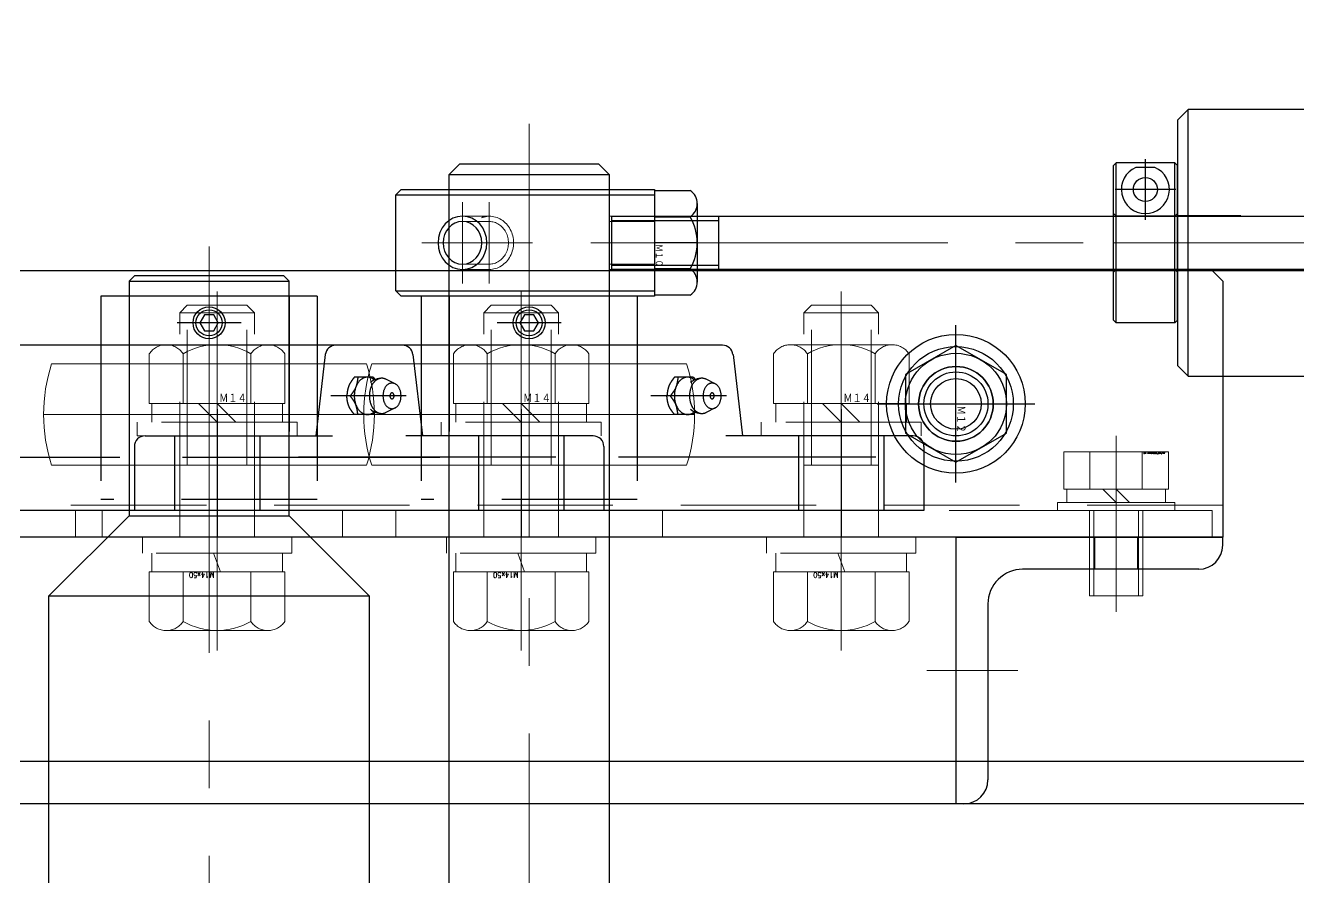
# Model space of a CAD drawing. Header units: millimetres. Extents: x -8731 to 85711, y -14522 to 31379.
# Drawn here: x 71419.5 to 71658.1, y 5874.1 to 6033.9 of the extents above; entities that cross this region are included whole.
import ezdxf
from ezdxf import colors
from ezdxf.entities.mleader import LeaderData, LeaderLine
from ezdxf.enums import TextEntityAlignment as Align
from ezdxf.math import Vec2, Vec3

# ---------------------------------------------------------------- set-up
doc = ezdxf.new("R2010")
doc.units = ezdxf.units.MM
doc.header["$LTSCALE"] = 4
doc.header["$PDMODE"] = 99
doc.header["$PDSIZE"] = 1
doc.linetypes.add('CENTER2', pattern=[28.575, 19.05, -3.175, 3.175, -3.175])
doc.linetypes.add('HIDDEN', pattern=[9.525, 6.35, -3.175])
for name, color, linetype, lineweight in [('04_HIDDEN', 2, 'HIDDEN', 13), ('05_CENTER', 4, 'CENTER2', 13), ('08_DIM', 3, 'Continuous', 13)]:
    doc.layers.add(name, color=color, linetype=linetype, lineweight=lineweight)
doc.layers.add('10_DRAFT', color=8, linetype='Continuous', lineweight=0, plot=False)
doc.styles.add('KANJI0', font='txt.shx', dxfattribs={"width": 0.9, "height": 30, "bigfont": 'bigfont'})
doc.styles.add('KSS_TXT', font='txt.shx', dxfattribs={"bigfont": 'extfont2.shx'})
doc.styles.add('KSS_TXT_L', font='txt.shx', dxfattribs={"height": 9, "bigfont": 'extfont2.shx'})
doc.styles.get("Standard").update_dxf_attribs({"font": 'txt.shx', "bigfont": 'extfont2.shx'})
doc.dimstyles.new('KSS_DIM', dxfattribs={"dimscale": 3, "dimtxt": 3, "dimasz": 2.5, "dimexe": 1.25, "dimexo": 0.625, "dimtad": 1, "dimdsep": 46, "dimtxsty": 'KSS_TXT', "dimblk": 'OPEN30', "dimcen": 0, "dimazin": 2, "dimtfac": 0.75, "dimtmove": 0, "dimatfit": 3, "dimldrblk": 'OPEN30', "dimfxl": 1, "dimtolj": 1, "dimarcsym": 0})

# ---------------------------------------------------------------- blocks, each defined once
blk = doc.blocks.new('AM_BALLOON1')
at = {"transparency": 16777216}
blk.add_circle((0, 0), 5, dxfattribs=at)
blk.add_attdef('B_NUMBER', text='', height=3, dxfattribs=at).set_placement((0, 0), align=Align.MIDDLE_CENTER)
blk = doc.blocks.new('_OPEN')
at = {"color": 0, "linetype": 'ByBlock'}
for p, q in [((-1, 0.1667), (0, 0)), ((0, 0), (-1, -0.1667)), ((0, 0), (-1, 0))]:
    blk.add_line(p, q, dxfattribs=at)
blk = doc.blocks.new('A$C092B7092_1_1_1')
at = {"color": 0}
blk.add_line((90, 1008), (2590, 1008), dxfattribs=at)
blk.add_lwpolyline([(90, 1100), (2590, 1100), (2590, 1000), (90, 1000)], close=True, dxfattribs=at)
blk.add_circle((910, 1075), 7, dxfattribs=at)
at = {"layer": '05_CENTER'}
for p, q in [((910, 1086.19), (910, 1063.81)), ((921.19, 1075), (898.81, 1075))]:
    blk.add_line(p, q, dxfattribs=at)
blk = doc.blocks.new('MUCAFL206b_1_1')
at = {"color": 0, "linetype": 'CENTER2'}
for p, q in [((-58.5, -19), (-58.5, 5)), ((58.5, -19), (58.5, 5)), ((-36.97, -21.5), (-22.83, -21.5)), ((-6, -35.2), (6, -35.2))]:
    blk.add_line(p, q, dxfattribs=at)
at = {"color": 0}
for p, q in [((-74, 0), (74, 0)), ((-74, -12), (-74, 0)), ((74, -12), (74, 0)), ((-64.99, -10), (-16.75, -10)), ((64.99, -10), (16.75, -10)), ((-72, -14), (-36.87, -14)), ((-38.21, -29.23), (-40, -14)), ((72, -14), (36.87, -14)), ((38.21, -29.23), (40, -14)), ((-34.86, -19.24), (-33.16, -18.39)), ((-30.74, -18), (-31.1, -18.46)), ((-30.74, -18), (-27.24, -18)), ((-34.86, -23.76), (-33.16, -24.61)), ((-26.46, -21.5), (-25.81, -21.5)), ((-30.74, -25), (-31.1, -24.54)), ((-30.74, -25), (-27.24, -25)), ((-36.22, -31), (36.22, -31)), ((-20.25, -40.2), (-20.25, -31)), ((20.25, -40.2), (20.25, -31)), ((-20.25, -40.2), (20.25, -40.2))]:
    blk.add_line(p, q, dxfattribs=at)
at = {"color": 0, "linetype": 'HIDDEN'}
for p, q in [((-66.5, -14), (-66.5, 0)), ((-50.5, -14), (-50.5, 0)), ((50.5, -14), (50.5, 0)), ((66.5, -14), (66.5, 0)), ((-20.25, -2.1), (20.25, -2.1)), ((-20.25, -31), (-20.25, -2.1)), ((-15, -40.2), (-15, -2.1)), ((15, -40.2), (15, -2.1)), ((20.25, -31), (20.25, -2.1))]:
    blk.add_line(p, q, dxfattribs=at)
at = {"color": 0}
blk.add_lwpolyline([(-0.87, -33.7), (-1.73, -35.2), (-0.87, -36.7), (0.87, -36.7), (1.73, -35.2), (0.87, -33.7)], close=True, dxfattribs=at)
for points in [[(-33.16, -24.61, 0), (-33.1, -24.64, 0), (-33.03, -24.67, 0), (-32.96, -24.7, 0), (-32.9, -24.72, 0), (-32.83, -24.74, 0), (-32.76, -24.76, 0), (-32.69, -24.77, 0), (-32.62, -24.78, 0), (-32.55, -24.79, 0), (-32.48, -24.8, 0), (-32.41, -24.8, 0), (-32.34, -24.8, 0), (-32.27, -24.8, 0), (-32.2, -24.79, 0), (-32.13, -24.78, 0), (-32.06, -24.77, 0), (-32, -24.75, 0), (-31.93, -24.74, 0), (-31.86, -24.72, 0), (-31.79, -24.69, 0), (-31.72, -24.66, 0), (-31.66, -24.64, 0), (-31.59, -24.6, 0), (-31.53, -24.57, 0), (-31.46, -24.53, 0), (-31.4, -24.49, 0), (-31.34, -24.45, 0), (-31.27, -24.4, 0), (-31.21, -24.35, 0), (-31.15, -24.3, 0), (-31.1, -24.25, 0), (-31.04, -24.19, 0), (-30.98, -24.14, 0), (-30.93, -24.08, 0), (-30.87, -24.01, 0), (-30.82, -23.95, 0), (-30.77, -23.88, 0), (-30.72, -23.81, 0), (-30.67, -23.74, 0), (-30.63, -23.67, 0), (-30.58, -23.59, 0), (-30.54, -23.51, 0), (-30.5, -23.44, 0), (-30.46, -23.36, 0), (-30.42, -23.27, 0), (-30.38, -23.19, 0), (-30.35, -23.1, 0), (-30.31, -23.02, 0), (-30.28, -22.93, 0), (-30.25, -22.84, 0), (-30.23, -22.75, 0), (-30.2, -22.66, 0), (-30.18, -22.56, 0), (-30.16, -22.47, 0), (-30.14, -22.38, 0), (-30.12, -22.28, 0), (-30.1, -22.18, 0), (-30.09, -22.09, 0), (-30.08, -21.99, 0), (-30.07, -21.89, 0), (-30.06, -21.8, 0), (-30.06, -21.7, 0), (-30.05, -21.6, 0), (-30.05, -21.5, 0), (-30.05, -21.4, 0), (-30.06, -21.3, 0), (-30.06, -21.2, 0), (-30.07, -21.11, 0), (-30.08, -21.01, 0), (-30.09, -20.91, 0), (-30.1, -20.82, 0), (-30.12, -20.72, 0), (-30.14, -20.62, 0), (-30.16, -20.53, 0), (-30.18, -20.44, 0), (-30.2, -20.34, 0), (-30.23, -20.25, 0), (-30.25, -20.16, 0), (-30.28, -20.07, 0), (-30.31, -19.98, 0), (-30.35, -19.9, 0), (-30.38, -19.81, 0), (-30.42, -19.73, 0), (-30.46, -19.64, 0), (-30.5, -19.56, 0), (-30.54, -19.49, 0), (-30.58, -19.41, 0), (-30.63, -19.33, 0), (-30.67, -19.26, 0), (-30.72, -19.19, 0), (-30.77, -19.12, 0), (-30.82, -19.05, 0), (-30.87, -18.99, 0), (-30.93, -18.92, 0), (-30.98, -18.86, 0), (-31.04, -18.81, 0), (-31.1, -18.75, 0), (-31.15, -18.7, 0), (-31.21, -18.65, 0), (-31.27, -18.6, 0), (-31.34, -18.55, 0), (-31.4, -18.51, 0), (-31.46, -18.47, 0), (-31.53, -18.43, 0), (-31.59, -18.4, 0), (-31.66, -18.36, 0), (-31.72, -18.34, 0), (-31.79, -18.31, 0), (-31.86, -18.28, 0), (-31.93, -18.26, 0), (-32, -18.25, 0), (-32.06, -18.23, 0), (-32.13, -18.22, 0), (-32.2, -18.21, 0), (-32.27, -18.2, 0), (-32.34, -18.2, 0), (-32.41, -18.2, 0), (-32.48, -18.2, 0), (-32.55, -18.21, 0), (-32.62, -18.22, 0), (-32.69, -18.23, 0), (-32.76, -18.24, 0), (-32.83, -18.26, 0), (-32.9, -18.28, 0), (-32.96, -18.3, 0), (-33.03, -18.33, 0), (-33.1, -18.36, 0), (-33.16, -18.39, 0)], [(-30.99, -24.49, 0), (-30.92, -24.55, 0), (-30.84, -24.6, 0), (-30.77, -24.65, 0), (-30.7, -24.7, 0), (-30.62, -24.75, 0), (-30.54, -24.79, 0), (-30.47, -24.83, 0), (-30.39, -24.86, 0), (-30.31, -24.89, 0), (-30.23, -24.92, 0), (-30.15, -24.94, 0), (-30.07, -24.96, 0), (-29.99, -24.98, 0), (-29.91, -24.99, 0), (-29.82, -25, 0), (-29.74, -25, 0), (-29.66, -25, 0), (-29.58, -25, 0), (-29.5, -24.99, 0), (-29.42, -24.98, 0), (-29.33, -24.96, 0), (-29.25, -24.94, 0), (-29.17, -24.92, 0), (-29.09, -24.89, 0), (-29.01, -24.86, 0), (-28.94, -24.83, 0), (-28.86, -24.79, 0), (-28.78, -24.75, 0), (-28.71, -24.71, 0), (-28.63, -24.66, 0), (-28.56, -24.61, 0), (-28.49, -24.55, 0), (-28.42, -24.49, 0), (-28.35, -24.43, 0), (-28.28, -24.37, 0), (-28.21, -24.3, 0), (-28.15, -24.23, 0), (-28.08, -24.15, 0), (-28.02, -24.08, 0), (-27.96, -24, 0), (-27.91, -23.91, 0), (-27.85, -23.83, 0), (-27.8, -23.74, 0), (-27.75, -23.65, 0), (-27.7, -23.56, 0), (-27.65, -23.46, 0), (-27.61, -23.37, 0), (-27.56, -23.27, 0), (-27.52, -23.17, 0), (-27.48, -23.06, 0), (-27.45, -22.96, 0), (-27.42, -22.85, 0), (-27.39, -22.75, 0), (-27.36, -22.64, 0), (-27.33, -22.53, 0), (-27.31, -22.42, 0), (-27.29, -22.3, 0), (-27.27, -22.19, 0), (-27.26, -22.08, 0), (-27.25, -21.96, 0), (-27.24, -21.85, 0), (-27.23, -21.73, 0), (-27.23, -21.62, 0), (-27.22, -21.5, 0), (-27.23, -21.38, 0), (-27.23, -21.27, 0), (-27.24, -21.15, 0), (-27.25, -21.04, 0), (-27.26, -20.92, 0), (-27.27, -20.81, 0), (-27.29, -20.7, 0), (-27.31, -20.58, 0), (-27.33, -20.47, 0), (-27.36, -20.36, 0), (-27.39, -20.25, 0), (-27.42, -20.15, 0), (-27.45, -20.04, 0), (-27.48, -19.94, 0), (-27.52, -19.83, 0), (-27.56, -19.73, 0), (-27.61, -19.63, 0), (-27.65, -19.54, 0), (-27.7, -19.44, 0), (-27.75, -19.35, 0), (-27.8, -19.26, 0), (-27.85, -19.17, 0), (-27.91, -19.09, 0), (-27.96, -19, 0), (-28.02, -18.92, 0), (-28.08, -18.85, 0), (-28.15, -18.77, 0), (-28.21, -18.7, 0), (-28.28, -18.63, 0), (-28.35, -18.57, 0), (-28.42, -18.51, 0), (-28.49, -18.45, 0), (-28.56, -18.39, 0), (-28.63, -18.34, 0), (-28.71, -18.29, 0), (-28.78, -18.25, 0), (-28.86, -18.21, 0), (-28.94, -18.17, 0), (-29.01, -18.14, 0), (-29.09, -18.11, 0), (-29.17, -18.08, 0), (-29.25, -18.06, 0), (-29.33, -18.04, 0), (-29.42, -18.02, 0), (-29.5, -18.01, 0), (-29.58, -18, 0), (-29.66, -18, 0), (-29.74, -18, 0), (-29.82, -18, 0), (-29.91, -18.01, 0), (-29.99, -18.02, 0), (-30.07, -18.04, 0), (-30.15, -18.06, 0), (-30.23, -18.08, 0), (-30.31, -18.11, 0), (-30.39, -18.14, 0), (-30.47, -18.17, 0), (-30.54, -18.21, 0), (-30.62, -18.25, 0), (-30.7, -18.3, 0), (-30.77, -18.35, 0), (-30.84, -18.4, 0), (-30.92, -18.45, 0), (-30.99, -18.51, 0)], [(-27.89, -18, 0), (-27.88, -18.02, 0), (-27.88, -18.05, 0), (-27.88, -18.07, 0), (-27.88, -18.1, 0), (-27.87, -18.12, 0), (-27.87, -18.15, 0), (-27.87, -18.17, 0), (-27.86, -18.2, 0), (-27.86, -18.22, 0), (-27.86, -18.25, 0), (-27.86, -18.27, 0), (-27.85, -18.29, 0), (-27.85, -18.32, 0), (-27.85, -18.34, 0), (-27.84, -18.37, 0), (-27.84, -18.39, 0), (-27.84, -18.42, 0), (-27.83, -18.44, 0), (-27.83, -18.47, 0), (-27.83, -18.49, 0), (-27.82, -18.51, 0), (-27.82, -18.54, 0), (-27.82, -18.56, 0), (-27.81, -18.59, 0), (-27.81, -18.61, 0), (-27.81, -18.64, 0), (-27.8, -18.66, 0), (-27.8, -18.68, 0), (-27.8, -18.71, 0), (-27.79, -18.73, 0), (-27.79, -18.76, 0), (-27.79, -18.78, 0), (-27.78, -18.8, 0), (-27.78, -18.83, 0), (-27.77, -18.85, 0), (-27.77, -18.88, 0), (-27.77, -18.9, 0), (-27.76, -18.92, 0), (-27.76, -18.95, 0), (-27.75, -18.97, 0), (-27.75, -19, 0), (-27.74, -19.02, 0), (-27.74, -19.04, 0), (-27.73, -19.07, 0), (-27.73, -19.09, 0), (-27.72, -19.12, 0), (-27.72, -19.14, 0), (-27.71, -19.16, 0), (-27.71, -19.19, 0), (-27.7, -19.21, 0), (-27.7, -19.23, 0), (-27.69, -19.26, 0), (-27.69, -19.28, 0), (-27.68, -19.3, 0), (-27.68, -19.33, 0), (-27.67, -19.35, 0), (-27.67, -19.37, 0), (-27.66, -19.4, 0), (-27.65, -19.42, 0), (-27.65, -19.44, 0), (-27.64, -19.47, 0), (-27.63, -19.49, 0), (-27.63, -19.51, 0), (-27.62, -19.53, 0), (-27.61, -19.56, 0), (-27.61, -19.58, 0), (-27.6, -19.6, 0), (-27.59, -19.63, 0), (-27.58, -19.65, 0), (-27.58, -19.67, 0), (-27.57, -19.69, 0), (-27.56, -19.72, 0), (-27.55, -19.74, 0), (-27.55, -19.76, 0), (-27.54, -19.78, 0), (-27.53, -19.81, 0), (-27.52, -19.83, 0), (-27.51, -19.85, 0), (-27.5, -19.87, 0), (-27.49, -19.89, 0), (-27.48, -19.92, 0), (-27.48, -19.94, 0), (-27.47, -19.96, 0), (-27.46, -19.98, 0), (-27.45, -20, 0), (-27.44, -20.02, 0), (-27.43, -20.05, 0), (-27.42, -20.07, 0), (-27.41, -20.09, 0), (-27.4, -20.11, 0), (-27.39, -20.13, 0), (-27.37, -20.15, 0), (-27.36, -20.17, 0), (-27.35, -20.2, 0), (-27.34, -20.22, 0), (-27.33, -20.24, 0), (-27.32, -20.26, 0), (-27.31, -20.28, 0), (-27.3, -20.3, 0), (-27.28, -20.32, 0), (-27.27, -20.34, 0), (-27.26, -20.36, 0), (-27.25, -20.38, 0), (-27.24, -20.41, 0), (-27.22, -20.43, 0), (-27.21, -20.45, 0), (-27.2, -20.47, 0), (-27.19, -20.49, 0), (-27.17, -20.51, 0), (-27.16, -20.53, 0), (-27.15, -20.55, 0), (-27.14, -20.57, 0), (-27.12, -20.59, 0), (-27.11, -20.61, 0), (-27.1, -20.63, 0), (-27.08, -20.65, 0), (-27.07, -20.67, 0), (-27.06, -20.69, 0), (-27.04, -20.71, 0), (-27.03, -20.73, 0), (-27.02, -20.75, 0), (-27, -20.77, 0), (-26.99, -20.79, 0), (-26.97, -20.81, 0), (-26.96, -20.83, 0), (-26.95, -20.85, 0), (-26.93, -20.87, 0), (-26.92, -20.89, 0), (-26.9, -20.91, 0), (-26.89, -20.93, 0), (-26.87, -20.95, 0), (-26.86, -20.97, 0), (-26.85, -20.99, 0), (-26.83, -21.01, 0), (-26.82, -21.03, 0), (-26.8, -21.05, 0), (-26.79, -21.07, 0), (-26.77, -21.09, 0), (-26.76, -21.11, 0), (-26.74, -21.13, 0), (-26.73, -21.15, 0), (-26.71, -21.17, 0), (-26.7, -21.19, 0), (-26.68, -21.21, 0), (-26.67, -21.23, 0), (-26.65, -21.25, 0), (-26.64, -21.27, 0), (-26.62, -21.29, 0), (-26.61, -21.3, 0), (-26.59, -21.32, 0), (-26.58, -21.34, 0), (-26.56, -21.36, 0), (-26.55, -21.38, 0), (-26.53, -21.4, 0), (-26.52, -21.42, 0), (-26.5, -21.44, 0), (-26.49, -21.46, 0), (-26.47, -21.48, 0), (-26.46, -21.5, 0)], [(-27.24, -18, 0), (-27.22, -18.02, 0), (-27.21, -18.04, 0), (-27.19, -18.06, 0), (-27.18, -18.08, 0), (-27.16, -18.1, 0), (-27.15, -18.12, 0), (-27.13, -18.14, 0), (-27.12, -18.16, 0), (-27.1, -18.18, 0), (-27.09, -18.2, 0), (-27.07, -18.21, 0), (-27.06, -18.23, 0), (-27.04, -18.25, 0), (-27.03, -18.27, 0), (-27.01, -18.29, 0), (-27, -18.31, 0), (-26.98, -18.33, 0), (-26.97, -18.35, 0), (-26.95, -18.37, 0), (-26.94, -18.39, 0), (-26.92, -18.41, 0), (-26.91, -18.43, 0), (-26.89, -18.45, 0), (-26.88, -18.47, 0), (-26.86, -18.49, 0), (-26.85, -18.51, 0), (-26.84, -18.53, 0), (-26.82, -18.55, 0), (-26.81, -18.57, 0), (-26.79, -18.59, 0), (-26.78, -18.61, 0), (-26.76, -18.63, 0), (-26.75, -18.65, 0), (-26.74, -18.67, 0), (-26.72, -18.69, 0), (-26.71, -18.71, 0), (-26.69, -18.73, 0), (-26.68, -18.75, 0), (-26.67, -18.77, 0), (-26.65, -18.79, 0), (-26.64, -18.81, 0), (-26.63, -18.83, 0), (-26.61, -18.85, 0), (-26.6, -18.87, 0), (-26.59, -18.89, 0), (-26.57, -18.91, 0), (-26.56, -18.93, 0), (-26.55, -18.95, 0), (-26.53, -18.97, 0), (-26.52, -18.99, 0), (-26.51, -19.01, 0), (-26.5, -19.03, 0), (-26.48, -19.05, 0), (-26.47, -19.07, 0), (-26.46, -19.09, 0), (-26.45, -19.12, 0), (-26.44, -19.14, 0), (-26.42, -19.16, 0), (-26.41, -19.18, 0), (-26.4, -19.2, 0), (-26.39, -19.22, 0), (-26.38, -19.24, 0), (-26.37, -19.26, 0), (-26.35, -19.28, 0), (-26.34, -19.3, 0), (-26.33, -19.33, 0), (-26.32, -19.35, 0), (-26.31, -19.37, 0), (-26.3, -19.39, 0), (-26.29, -19.41, 0), (-26.28, -19.43, 0), (-26.27, -19.45, 0), (-26.26, -19.48, 0), (-26.25, -19.5, 0), (-26.24, -19.52, 0), (-26.23, -19.54, 0), (-26.22, -19.56, 0), (-26.21, -19.58, 0), (-26.2, -19.61, 0), (-26.19, -19.63, 0), (-26.18, -19.65, 0), (-26.18, -19.67, 0), (-26.17, -19.69, 0), (-26.16, -19.72, 0), (-26.15, -19.74, 0), (-26.14, -19.76, 0), (-26.13, -19.78, 0), (-26.13, -19.81, 0), (-26.12, -19.83, 0), (-26.11, -19.85, 0), (-26.1, -19.87, 0), (-26.1, -19.9, 0), (-26.09, -19.92, 0), (-26.08, -19.94, 0), (-26.08, -19.97, 0), (-26.07, -19.99, 0), (-26.06, -20.01, 0), (-26.06, -20.03, 0), (-26.05, -20.06, 0), (-26.04, -20.08, 0), (-26.04, -20.1, 0), (-26.03, -20.13, 0), (-26.03, -20.15, 0), (-26.02, -20.17, 0), (-26.01, -20.2, 0), (-26.01, -20.22, 0), (-26, -20.24, 0), (-26, -20.27, 0), (-25.99, -20.29, 0), (-25.99, -20.31, 0), (-25.98, -20.34, 0), (-25.98, -20.36, 0), (-25.97, -20.38, 0), (-25.97, -20.41, 0), (-25.96, -20.43, 0), (-25.96, -20.46, 0), (-25.95, -20.48, 0), (-25.95, -20.5, 0), (-25.94, -20.53, 0), (-25.94, -20.55, 0), (-25.93, -20.58, 0), (-25.93, -20.6, 0), (-25.93, -20.62, 0), (-25.92, -20.65, 0), (-25.92, -20.67, 0), (-25.91, -20.7, 0), (-25.91, -20.72, 0), (-25.91, -20.74, 0), (-25.9, -20.77, 0), (-25.9, -20.79, 0), (-25.9, -20.82, 0), (-25.89, -20.84, 0), (-25.89, -20.86, 0), (-25.89, -20.89, 0), (-25.88, -20.91, 0), (-25.88, -20.94, 0), (-25.88, -20.96, 0), (-25.87, -20.99, 0), (-25.87, -21.01, 0), (-25.87, -21.03, 0), (-25.86, -21.06, 0), (-25.86, -21.08, 0), (-25.86, -21.11, 0), (-25.85, -21.13, 0), (-25.85, -21.16, 0), (-25.85, -21.18, 0), (-25.84, -21.21, 0), (-25.84, -21.23, 0), (-25.84, -21.25, 0), (-25.84, -21.28, 0), (-25.83, -21.3, 0), (-25.83, -21.33, 0), (-25.83, -21.35, 0), (-25.82, -21.38, 0), (-25.82, -21.4, 0), (-25.82, -21.43, 0), (-25.82, -21.45, 0), (-25.81, -21.48, 0), (-25.81, -21.5, 0)], [(-34.29, -23.9, 0), (-34.21, -23.9, 0), (-34.13, -23.89, 0), (-34.05, -23.87, 0), (-33.96, -23.85, 0), (-33.88, -23.83, 0), (-33.8, -23.8, 0), (-33.72, -23.76, 0), (-33.65, -23.72, 0), (-33.57, -23.67, 0), (-33.49, -23.62, 0), (-33.42, -23.56, 0), (-33.35, -23.5, 0), (-33.28, -23.43, 0), (-33.22, -23.36, 0), (-33.16, -23.28, 0), (-33.09, -23.2, 0), (-33.04, -23.11, 0), (-32.98, -23.02, 0), (-32.93, -22.93, 0), (-32.88, -22.83, 0), (-32.84, -22.73, 0), (-32.8, -22.63, 0), (-32.76, -22.53, 0), (-32.73, -22.42, 0), (-32.7, -22.31, 0), (-32.67, -22.2, 0), (-32.65, -22.08, 0), (-32.63, -21.97, 0), (-32.62, -21.85, 0), (-32.61, -21.74, 0), (-32.6, -21.62, 0), (-32.6, -21.5, 0), (-32.6, -21.38, 0), (-32.61, -21.26, 0), (-32.62, -21.15, 0), (-32.63, -21.03, 0), (-32.65, -20.92, 0), (-32.67, -20.8, 0), (-32.7, -20.69, 0), (-32.73, -20.58, 0), (-32.76, -20.47, 0), (-32.8, -20.37, 0), (-32.84, -20.27, 0), (-32.88, -20.17, 0), (-32.93, -20.07, 0), (-32.98, -19.98, 0), (-33.04, -19.89, 0), (-33.09, -19.8, 0), (-33.16, -19.72, 0), (-33.22, -19.64, 0), (-33.28, -19.57, 0), (-33.35, -19.5, 0), (-33.42, -19.44, 0), (-33.49, -19.38, 0), (-33.57, -19.33, 0), (-33.65, -19.28, 0), (-33.72, -19.24, 0), (-33.8, -19.2, 0), (-33.88, -19.17, 0), (-33.96, -19.15, 0), (-34.05, -19.13, 0), (-34.13, -19.11, 0), (-34.21, -19.1, 0), (-34.29, -19.1, 0), (-34.38, -19.1, 0), (-34.46, -19.11, 0), (-34.54, -19.13, 0), (-34.63, -19.15, 0), (-34.71, -19.17, 0), (-34.79, -19.2, 0), (-34.87, -19.24, 0), (-34.94, -19.28, 0), (-35.02, -19.33, 0), (-35.09, -19.38, 0), (-35.17, -19.44, 0), (-35.24, -19.5, 0), (-35.31, -19.57, 0), (-35.37, -19.64, 0), (-35.43, -19.72, 0), (-35.49, -19.8, 0), (-35.55, -19.89, 0), (-35.61, -19.98, 0), (-35.66, -20.07, 0), (-35.71, -20.17, 0), (-35.75, -20.27, 0), (-35.79, -20.37, 0), (-35.83, -20.47, 0), (-35.86, -20.58, 0), (-35.89, -20.69, 0), (-35.92, -20.8, 0), (-35.94, -20.92, 0), (-35.96, -21.03, 0), (-35.97, -21.15, 0), (-35.98, -21.26, 0), (-35.99, -21.38, 0), (-35.99, -21.5, 0), (-35.99, -21.62, 0), (-35.98, -21.74, 0), (-35.97, -21.85, 0), (-35.96, -21.97, 0), (-35.94, -22.08, 0), (-35.92, -22.2, 0), (-35.89, -22.31, 0), (-35.86, -22.42, 0), (-35.83, -22.53, 0), (-35.79, -22.63, 0), (-35.75, -22.73, 0), (-35.71, -22.83, 0), (-35.66, -22.93, 0), (-35.61, -23.02, 0), (-35.55, -23.11, 0), (-35.49, -23.2, 0), (-35.43, -23.28, 0), (-35.37, -23.36, 0), (-35.31, -23.43, 0), (-35.24, -23.5, 0), (-35.17, -23.56, 0), (-35.09, -23.62, 0), (-35.02, -23.67, 0), (-34.94, -23.72, 0), (-34.87, -23.76, 0), (-34.79, -23.8, 0), (-34.71, -23.83, 0), (-34.63, -23.85, 0), (-34.54, -23.87, 0), (-34.46, -23.89, 0), (-34.38, -23.9, 0), (-34.29, -23.9, 0)], [(-34.29, -22.05, 0), (-34.28, -22.05, 0), (-34.26, -22.05, 0), (-34.24, -22.05, 0), (-34.22, -22.04, 0), (-34.2, -22.04, 0), (-34.18, -22.03, 0), (-34.16, -22.02, 0), (-34.14, -22.01, 0), (-34.13, -22, 0), (-34.11, -21.99, 0), (-34.09, -21.98, 0), (-34.08, -21.96, 0), (-34.06, -21.95, 0), (-34.05, -21.93, 0), (-34.03, -21.91, 0), (-34.02, -21.89, 0), (-34, -21.87, 0), (-33.99, -21.85, 0), (-33.98, -21.83, 0), (-33.97, -21.81, 0), (-33.96, -21.79, 0), (-33.95, -21.76, 0), (-33.94, -21.74, 0), (-33.93, -21.71, 0), (-33.93, -21.69, 0), (-33.92, -21.66, 0), (-33.91, -21.63, 0), (-33.91, -21.61, 0), (-33.91, -21.58, 0), (-33.9, -21.55, 0), (-33.9, -21.53, 0), (-33.9, -21.5, 0), (-33.9, -21.47, 0), (-33.9, -21.45, 0), (-33.91, -21.42, 0), (-33.91, -21.39, 0), (-33.91, -21.37, 0), (-33.92, -21.34, 0), (-33.93, -21.31, 0), (-33.93, -21.29, 0), (-33.94, -21.26, 0), (-33.95, -21.24, 0), (-33.96, -21.21, 0), (-33.97, -21.19, 0), (-33.98, -21.17, 0), (-33.99, -21.15, 0), (-34, -21.13, 0), (-34.02, -21.11, 0), (-34.03, -21.09, 0), (-34.05, -21.07, 0), (-34.06, -21.05, 0), (-34.08, -21.04, 0), (-34.09, -21.02, 0), (-34.11, -21.01, 0), (-34.13, -21, 0), (-34.14, -20.99, 0), (-34.16, -20.98, 0), (-34.18, -20.97, 0), (-34.2, -20.96, 0), (-34.22, -20.96, 0), (-34.24, -20.95, 0), (-34.26, -20.95, 0), (-34.28, -20.95, 0), (-34.29, -20.95, 0), (-34.31, -20.95, 0), (-34.33, -20.95, 0), (-34.35, -20.95, 0), (-34.37, -20.96, 0), (-34.39, -20.96, 0), (-34.41, -20.97, 0), (-34.43, -20.98, 0), (-34.44, -20.99, 0), (-34.46, -21, 0), (-34.48, -21.01, 0), (-34.5, -21.02, 0), (-34.51, -21.04, 0), (-34.53, -21.05, 0), (-34.54, -21.07, 0), (-34.56, -21.09, 0), (-34.57, -21.11, 0), (-34.59, -21.13, 0), (-34.6, -21.15, 0), (-34.61, -21.17, 0), (-34.62, -21.19, 0), (-34.63, -21.21, 0), (-34.64, -21.24, 0), (-34.65, -21.26, 0), (-34.66, -21.29, 0), (-34.66, -21.31, 0), (-34.67, -21.34, 0), (-34.68, -21.37, 0), (-34.68, -21.39, 0), (-34.68, -21.42, 0), (-34.68, -21.45, 0), (-34.69, -21.47, 0), (-34.69, -21.5, 0), (-34.69, -21.53, 0), (-34.68, -21.55, 0), (-34.68, -21.58, 0), (-34.68, -21.61, 0), (-34.68, -21.63, 0), (-34.67, -21.66, 0), (-34.66, -21.69, 0), (-34.66, -21.71, 0), (-34.65, -21.74, 0), (-34.64, -21.76, 0), (-34.63, -21.79, 0), (-34.62, -21.81, 0), (-34.61, -21.83, 0), (-34.6, -21.85, 0), (-34.59, -21.87, 0), (-34.57, -21.89, 0), (-34.56, -21.91, 0), (-34.54, -21.93, 0), (-34.53, -21.95, 0), (-34.51, -21.96, 0), (-34.5, -21.98, 0), (-34.48, -21.99, 0), (-34.46, -22, 0), (-34.44, -22.01, 0), (-34.43, -22.02, 0), (-34.41, -22.03, 0), (-34.39, -22.04, 0), (-34.37, -22.04, 0), (-34.35, -22.05, 0), (-34.33, -22.05, 0), (-34.31, -22.05, 0), (-34.29, -22.05, 0)], [(-27.89, -25, 0), (-27.88, -24.98, 0), (-27.88, -24.95, 0), (-27.88, -24.93, 0), (-27.88, -24.9, 0), (-27.87, -24.88, 0), (-27.87, -24.85, 0), (-27.87, -24.83, 0), (-27.86, -24.8, 0), (-27.86, -24.78, 0), (-27.86, -24.75, 0), (-27.86, -24.73, 0), (-27.85, -24.71, 0), (-27.85, -24.68, 0), (-27.85, -24.66, 0), (-27.84, -24.63, 0), (-27.84, -24.61, 0), (-27.84, -24.58, 0), (-27.83, -24.56, 0), (-27.83, -24.53, 0), (-27.83, -24.51, 0), (-27.82, -24.49, 0), (-27.82, -24.46, 0), (-27.82, -24.44, 0), (-27.81, -24.41, 0), (-27.81, -24.39, 0), (-27.81, -24.36, 0), (-27.8, -24.34, 0), (-27.8, -24.32, 0), (-27.8, -24.29, 0), (-27.79, -24.27, 0), (-27.79, -24.24, 0), (-27.79, -24.22, 0), (-27.78, -24.2, 0), (-27.78, -24.17, 0), (-27.77, -24.15, 0), (-27.77, -24.12, 0), (-27.77, -24.1, 0), (-27.76, -24.08, 0), (-27.76, -24.05, 0), (-27.75, -24.03, 0), (-27.75, -24, 0), (-27.74, -23.98, 0), (-27.74, -23.96, 0), (-27.73, -23.93, 0), (-27.73, -23.91, 0), (-27.72, -23.88, 0), (-27.72, -23.86, 0), (-27.71, -23.84, 0), (-27.71, -23.81, 0), (-27.7, -23.79, 0), (-27.7, -23.77, 0), (-27.69, -23.74, 0), (-27.69, -23.72, 0), (-27.68, -23.7, 0), (-27.68, -23.67, 0), (-27.67, -23.65, 0), (-27.67, -23.63, 0), (-27.66, -23.6, 0), (-27.65, -23.58, 0), (-27.65, -23.56, 0), (-27.64, -23.53, 0), (-27.63, -23.51, 0), (-27.63, -23.49, 0), (-27.62, -23.47, 0), (-27.61, -23.44, 0), (-27.61, -23.42, 0), (-27.6, -23.4, 0), (-27.59, -23.37, 0), (-27.58, -23.35, 0), (-27.58, -23.33, 0), (-27.57, -23.31, 0), (-27.56, -23.28, 0), (-27.55, -23.26, 0), (-27.55, -23.24, 0), (-27.54, -23.22, 0), (-27.53, -23.19, 0), (-27.52, -23.17, 0), (-27.51, -23.15, 0), (-27.5, -23.13, 0), (-27.49, -23.11, 0), (-27.48, -23.08, 0), (-27.48, -23.06, 0), (-27.47, -23.04, 0), (-27.46, -23.02, 0), (-27.45, -23, 0), (-27.44, -22.98, 0), (-27.43, -22.95, 0), (-27.42, -22.93, 0), (-27.41, -22.91, 0), (-27.4, -22.89, 0), (-27.39, -22.87, 0), (-27.37, -22.85, 0), (-27.36, -22.83, 0), (-27.35, -22.8, 0), (-27.34, -22.78, 0), (-27.33, -22.76, 0), (-27.32, -22.74, 0), (-27.31, -22.72, 0), (-27.3, -22.7, 0), (-27.28, -22.68, 0), (-27.27, -22.66, 0), (-27.26, -22.64, 0), (-27.25, -22.62, 0), (-27.24, -22.59, 0), (-27.22, -22.57, 0), (-27.21, -22.55, 0), (-27.2, -22.53, 0), (-27.19, -22.51, 0), (-27.17, -22.49, 0), (-27.16, -22.47, 0), (-27.15, -22.45, 0), (-27.14, -22.43, 0), (-27.12, -22.41, 0), (-27.11, -22.39, 0), (-27.1, -22.37, 0), (-27.08, -22.35, 0), (-27.07, -22.33, 0), (-27.06, -22.31, 0), (-27.04, -22.29, 0), (-27.03, -22.27, 0), (-27.02, -22.25, 0), (-27, -22.23, 0), (-26.99, -22.21, 0), (-26.97, -22.19, 0), (-26.96, -22.17, 0), (-26.95, -22.15, 0), (-26.93, -22.13, 0), (-26.92, -22.11, 0), (-26.9, -22.09, 0), (-26.89, -22.07, 0), (-26.87, -22.05, 0), (-26.86, -22.03, 0), (-26.85, -22.01, 0), (-26.83, -21.99, 0), (-26.82, -21.97, 0), (-26.8, -21.95, 0), (-26.79, -21.93, 0), (-26.77, -21.91, 0), (-26.76, -21.89, 0), (-26.74, -21.87, 0), (-26.73, -21.85, 0), (-26.71, -21.83, 0), (-26.7, -21.81, 0), (-26.68, -21.79, 0), (-26.67, -21.77, 0), (-26.65, -21.75, 0), (-26.64, -21.73, 0), (-26.62, -21.71, 0), (-26.61, -21.7, 0), (-26.59, -21.68, 0), (-26.58, -21.66, 0), (-26.56, -21.64, 0), (-26.55, -21.62, 0), (-26.53, -21.6, 0), (-26.52, -21.58, 0), (-26.5, -21.56, 0), (-26.49, -21.54, 0), (-26.47, -21.52, 0), (-26.46, -21.5, 0)], [(-27.24, -25, 0), (-27.22, -24.98, 0), (-27.21, -24.96, 0), (-27.19, -24.94, 0), (-27.18, -24.92, 0), (-27.16, -24.9, 0), (-27.15, -24.88, 0), (-27.13, -24.86, 0), (-27.12, -24.84, 0), (-27.1, -24.82, 0), (-27.09, -24.8, 0), (-27.07, -24.79, 0), (-27.06, -24.77, 0), (-27.04, -24.75, 0), (-27.03, -24.73, 0), (-27.01, -24.71, 0), (-27, -24.69, 0), (-26.98, -24.67, 0), (-26.97, -24.65, 0), (-26.95, -24.63, 0), (-26.94, -24.61, 0), (-26.92, -24.59, 0), (-26.91, -24.57, 0), (-26.89, -24.55, 0), (-26.88, -24.53, 0), (-26.86, -24.51, 0), (-26.85, -24.49, 0), (-26.84, -24.47, 0), (-26.82, -24.45, 0), (-26.81, -24.43, 0), (-26.79, -24.41, 0), (-26.78, -24.39, 0), (-26.76, -24.37, 0), (-26.75, -24.35, 0), (-26.74, -24.33, 0), (-26.72, -24.31, 0), (-26.71, -24.29, 0), (-26.69, -24.27, 0), (-26.68, -24.25, 0), (-26.67, -24.23, 0), (-26.65, -24.21, 0), (-26.64, -24.19, 0), (-26.63, -24.17, 0), (-26.61, -24.15, 0), (-26.6, -24.13, 0), (-26.59, -24.11, 0), (-26.57, -24.09, 0), (-26.56, -24.07, 0), (-26.55, -24.05, 0), (-26.53, -24.03, 0), (-26.52, -24.01, 0), (-26.51, -23.99, 0), (-26.5, -23.97, 0), (-26.48, -23.95, 0), (-26.47, -23.93, 0), (-26.46, -23.91, 0), (-26.45, -23.88, 0), (-26.44, -23.86, 0), (-26.42, -23.84, 0), (-26.41, -23.82, 0), (-26.4, -23.8, 0), (-26.39, -23.78, 0), (-26.38, -23.76, 0), (-26.37, -23.74, 0), (-26.35, -23.72, 0), (-26.34, -23.7, 0), (-26.33, -23.67, 0), (-26.32, -23.65, 0), (-26.31, -23.63, 0), (-26.3, -23.61, 0), (-26.29, -23.59, 0), (-26.28, -23.57, 0), (-26.27, -23.55, 0), (-26.26, -23.52, 0), (-26.25, -23.5, 0), (-26.24, -23.48, 0), (-26.23, -23.46, 0), (-26.22, -23.44, 0), (-26.21, -23.42, 0), (-26.2, -23.39, 0), (-26.19, -23.37, 0), (-26.18, -23.35, 0), (-26.18, -23.33, 0), (-26.17, -23.31, 0), (-26.16, -23.28, 0), (-26.15, -23.26, 0), (-26.14, -23.24, 0), (-26.13, -23.22, 0), (-26.13, -23.19, 0), (-26.12, -23.17, 0), (-26.11, -23.15, 0), (-26.1, -23.13, 0), (-26.1, -23.1, 0), (-26.09, -23.08, 0), (-26.08, -23.06, 0), (-26.08, -23.03, 0), (-26.07, -23.01, 0), (-26.06, -22.99, 0), (-26.06, -22.97, 0), (-26.05, -22.94, 0), (-26.04, -22.92, 0), (-26.04, -22.9, 0), (-26.03, -22.87, 0), (-26.03, -22.85, 0), (-26.02, -22.83, 0), (-26.01, -22.8, 0), (-26.01, -22.78, 0), (-26, -22.76, 0), (-26, -22.73, 0), (-25.99, -22.71, 0), (-25.99, -22.69, 0), (-25.98, -22.66, 0), (-25.98, -22.64, 0), (-25.97, -22.62, 0), (-25.97, -22.59, 0), (-25.96, -22.57, 0), (-25.96, -22.54, 0), (-25.95, -22.52, 0), (-25.95, -22.5, 0), (-25.94, -22.47, 0), (-25.94, -22.45, 0), (-25.93, -22.42, 0), (-25.93, -22.4, 0), (-25.93, -22.38, 0), (-25.92, -22.35, 0), (-25.92, -22.33, 0), (-25.91, -22.3, 0), (-25.91, -22.28, 0), (-25.91, -22.26, 0), (-25.9, -22.23, 0), (-25.9, -22.21, 0), (-25.9, -22.18, 0), (-25.89, -22.16, 0), (-25.89, -22.14, 0), (-25.89, -22.11, 0), (-25.88, -22.09, 0), (-25.88, -22.06, 0), (-25.88, -22.04, 0), (-25.87, -22.01, 0), (-25.87, -21.99, 0), (-25.87, -21.97, 0), (-25.86, -21.94, 0), (-25.86, -21.92, 0), (-25.86, -21.89, 0), (-25.85, -21.87, 0), (-25.85, -21.84, 0), (-25.85, -21.82, 0), (-25.84, -21.79, 0), (-25.84, -21.77, 0), (-25.84, -21.75, 0), (-25.84, -21.72, 0), (-25.83, -21.7, 0), (-25.83, -21.67, 0), (-25.83, -21.65, 0), (-25.82, -21.62, 0), (-25.82, -21.6, 0), (-25.82, -21.57, 0), (-25.82, -21.55, 0), (-25.81, -21.52, 0), (-25.81, -21.5, 0)]]:
    blk.add_polyline3d(points, dxfattribs=at)
for radius in [3, 2.45]:
    blk.add_circle((0, -35.2), radius, dxfattribs=at)
for centre, radius, start, end in [((-72, -12), 2, 180, 270), ((72, -12), 2, 270, 0), ((-32.39, -21.5), 3.3, 49.2525, 90), ((-32.39, -21.5), 3.3, 270, 310.7475), ((-36.22, -29), 2, 186.7098, 270), ((36.22, -29), 2, 270, 353.2902)]:
    blk.add_arc(centre, radius, start, end, dxfattribs=at)
at = {"layer": '10_DRAFT'}
for p, q in [((0, -40.2), (0, 0)), ((-29.51, -8.5), (29.51, -8.5)), ((31, -18), (-31, -18)), ((-29.51, -27.5), (29.51, -27.5))]:
    blk.add_line(p, q, dxfattribs=at)
for start, end in [(162.1545, 197.8455), (342.1545, 17.8455)]:
    blk.add_arc((0, -18), 31, start, end, dxfattribs=at)
blk = doc.blocks.new('A$C09CE55E7_1_1_1')
at = {"color": 0, "linetype": 'CENTER2'}
blk.add_line((0, -46.09), (0, 21.25), dxfattribs=at)
at = {"color": 0}
for p, q in [((-9.52, 17.5), (9.52, 17.5)), ((-12.7, 15.8), (-12.7, 6.5)), ((-6.35, 6.5), (-6.35, 15.8)), ((6.35, 15.8), (6.35, 6.5)), ((12.7, 15.8), (12.7, 6.5)), ((12.7, 6.5), (-12.7, 6.5)), ((-12.25, 3), (-12.25, 6.5)), ((-0.64, 6.5), (0.64, 3)), ((12.25, 6.5), (12.25, 3)), ((-14, 0), (-14, 3)), ((-14, 3), (14, 3)), ((14, 3), (14, 0)), ((14, 0), (-14, 0)), ((-7, 0), (-7, -42.1)), ((7, 0), (7, -42.1)), ((7, -13.5), (-7, -13.5)), ((-5.6, -13.5), (-5.6, -43.5)), ((5.6, -13.5), (5.6, -43.5)), ((-7, -42.1), (-5.6, -43.5)), ((7, -42.1), (-7, -42.1)), ((7, -42.1), (5.6, -43.5)), ((5.6, -43.5), (-5.6, -43.5))]:
    blk.add_line(p, q, dxfattribs=at)
for centre, radius, start, end in [((-9.52, 13.69), 3.81, 33.626, 146.374), ((0, 4.8), 12.7, 60, 120), ((9.52, 13.69), 3.81, 33.626, 146.374)]:
    blk.add_arc(centre, radius, start, end, dxfattribs=at)
at = {"layer": '10_DRAFT', "ltscale": 3, "style": 'KANJI0', "width": 0.82}
blk.add_text('M14x50', height=1, dxfattribs=at).set_placement((0.53, 6.6))
blk = doc.blocks.new('M14Nza_1_1_1')
at = {"color": 0}
for p, q in [((-9.52, 17.1), (9.52, 17.1)), ((-12.7, 15.4), (-12.7, 6.1)), ((-6.35, 6.1), (-6.35, 15.4)), ((6.35, 15.4), (6.35, 6.1)), ((12.7, 15.4), (12.7, 6.1)), ((-12.7, 6.1), (12.7, 6.1)), ((-12.25, 2.6), (-12.25, 6.1)), ((-3.5, 6.1), (0, 2.6)), ((0, 6.1), (3.5, 2.6)), ((12.25, 6.1), (12.25, 2.6))]:
    blk.add_line(p, q, dxfattribs=at)
at = {"color": 0, "linetype": 'CENTER2'}
blk.add_line((0, 0), (0, 17.1), dxfattribs=at)
at = {"color": 0}
blk.add_lwpolyline([(-15, 0), (15, 0), (15, 2.6), (-15, 2.6)], close=True, dxfattribs=at)
for centre, radius, start, end in [((-9.52, 13.29), 3.81, 33.626, 146.374), ((0, 4.4), 12.7, 60, 120), ((9.52, 13.29), 3.81, 33.626, 146.374)]:
    blk.add_arc(centre, radius, start, end, dxfattribs=at)
at = {"layer": '10_DRAFT', "ltscale": 3, "style": 'KANJI0', "width": 0.82}
blk.add_text('Ｍ１４', height=1.5, dxfattribs=at).set_placement((0.39, 6.2))
blk = doc.blocks.new('A$C77C716C0_1_1')
at = {"color": 9}
blk.add_line((90, 0), (90, -5), dxfattribs=at)
at = {"color": 0}
blk.add_lwpolyline([(-18, -5), (298, -5), (298, 0), (-18, 0)], close=True, dxfattribs=at)
at = {"layer": '04_HIDDEN'}
for p, q in [((85, 0), (85, -5)), ((135, 0), (135, -5)), ((145, 0), (145, -5)), ((195, 0), (195, -5))]:
    blk.add_line(p, q, dxfattribs=at)
at = {"layer": '05_CENTER'}
for p, q in [((111.5, -11.94), (111.5, 6.83)), ((168.5, -11.94), (168.5, 6.83)), ((228.5, -11.94), (228.5, 6.83)), ((280, -11.94), (280, 6.83))]:
    blk.add_line(p, q, dxfattribs=at)
at = {"layer": '10_DRAFT'}
for p, q in [((110, -5), (110, 0)), ((170, -5), (170, 0))]:
    blk.add_line(p, q, dxfattribs=at)
blk = doc.blocks.new('A$C2C7538EA_1_1_1')
at = {"color": 0}
blk.add_line((1118, 15), (1118, -15), dxfattribs=at)
blk.add_lwpolyline([(952.5, 15), (1118, 15), (1120, 13), (1120, -13), (1118, -15), (952.5, -15)], dxfattribs=at)
at = {"layer": '05_CENTER'}
blk.add_line((1127.5, 0), (-1127.5, 0), dxfattribs=at)
blk = doc.blocks.new('A$C663D1D81_1_1')
blk.add_blockref('A$C2C7538EA_1_1_1', (0, 0))
blk = doc.blocks.new('A$C701D6F41_1_1_1')
at = {"color": 0}
for p, q in [((25, 24), (-23.5, 24)), ((25, 6), (-23.5, 6))]:
    blk.add_line(p, q, dxfattribs=at)
blk.add_lwpolyline([(25, 6), (25, 24), (24, 25), (-23.5, 25), (-23.5, 5), (24, 5)], close=True, dxfattribs=at)
for major_axis, ratio in [((0, 5), 0.916536), ((0, 4), 0.906285)]:
    blk.add_ellipse((12.5, 15), major_axis=major_axis, ratio=ratio)
blk.add_ellipse((7.5, 15), major_axis=(0, 5), ratio=0.916536, start_param=5.978479, end_param=6.191994)
at = {"layer": '04_HIDDEN'}
for p, q in [((-15, 5), (-15, 25)), ((15, 5), (15, 25)), ((-23.5, 20), (-15, 20)), ((12.5, 20), (7.5, 20)), ((-23.5, 19), (-15, 19)), ((7.5, 19), (12.5, 19)), ((-23.5, 11), (-15, 11)), ((-23.5, 10), (-15, 10)), ((7.5, 11), (12.5, 11)), ((12.5, 10), (7.5, 10))]:
    blk.add_line(p, q, dxfattribs=at)
for major_axis, ratio, start_param, end_param in [((0, 5), 0.916536, 6.283185, 9.424828), ((0, 4), 0.906285, 0, 3.141648)]:
    blk.add_ellipse((7.5, 15), major_axis=major_axis, ratio=ratio, start_param=start_param, end_param=end_param, dxfattribs=at)
at = {"layer": '05_CENTER'}
for p, q in [((7.5, 7.39), (7.5, 22.61)), ((12.5, 7.39), (12.5, 22.61)), ((-26.41, 15), (-11.56, 15)), ((20.11, 15), (-0.6, 15))]:
    blk.add_line(p, q, dxfattribs=at)
at = {"layer": '10_DRAFT'}
blk.add_line((0, 5), (0, 25), dxfattribs=at)
blk = doc.blocks.new('M10Nu_1_1_1')
at = {"color": 0}
for p, q in [((-7.35, 8), (7.35, 8)), ((-9.8, 0), (-9.8, 6.69)), ((-4.9, 0), (-4.9, 6.69)), ((4.9, 6.69), (4.9, 0)), ((9.8, 6.69), (9.8, 0)), ((-9.8, 0), (9.8, 0))]:
    blk.add_line(p, q, dxfattribs=at)
at = {"color": 0, "linetype": 'CENTER2'}
blk.add_line((0, 8), (0, 0), dxfattribs=at)
at = {"color": 0}
for centre, radius, start, end in [((-7.35, 5.06), 2.94, 33.626, 146.374), ((0, -1.8), 9.8, 60, 120), ((7.35, 5.06), 2.94, 33.626, 146.374)]:
    blk.add_arc(centre, radius, start, end, dxfattribs=at)
at = {"layer": '10_DRAFT', "style": 'KANJI0', "width": 0.82}
blk.add_text('Ｍ１０', height=1.25, dxfattribs=at).set_placement((0.26, 0.12))
blk = doc.blocks.new('A$C20721D5E_1_1_1')
at = {"color": 0}
blk.add_line((-174, 5), (-174, -5), dxfattribs=at)
at = {"color": 0, "linetype": 'HIDDEN'}
for p, q in [((-20, -5), (-20, 5)), ((0, 4.19), (-20, 4.19)), ((0, -4.19), (-20, -4.19))]:
    blk.add_line(p, q, dxfattribs=at)
at = {"color": 0}
blk.add_lwpolyline([(0, -5), (-174, -5), (-175, -4), (-175, 4), (-174, 5), (0, 5)], close=True, dxfattribs=at)
at = {"layer": '05_CENTER'}
blk.add_line((-177.27, 0), (2.62, 0), dxfattribs=at)
blk = doc.blocks.new('A$C21C31411_1_1_1')
at = {"color": 0}
for p, q in [((-48, 25), (-48, -25)), ((-2, 25), (-2, -25))]:
    blk.add_line(p, q, dxfattribs=at)
blk.add_lwpolyline([(-48, -25), (-2, -25), (0, -23), (0, 23), (-2, 25), (-48, 25), (-50, 23), (-50, -23)], close=True, dxfattribs=at)
at = {"layer": '04_HIDDEN'}
for p, q in [((-50, 5.1), (0, 5.1)), ((-50, -5.1), (0, -5.1))]:
    blk.add_line(p, q, dxfattribs=at)
at = {"layer": '10_DRAFT'}
blk.add_line((-50, 0), (0, 0), dxfattribs=at)
blk = doc.blocks.new('SCS10-12a_1_1_1')
at = {"color": 0}
for p, q in [((0, 14.5), (0.5, 15)), ((0, 14.5), (0, -14.5)), ((0.5, 15), (0.5, -15)), ((0.5, 15), (11.5, 15)), ((11.5, 15), (11.5, -15)), ((11.5, 15), (12, 14.5)), ((12, 14.5), (12, -14.5)), ((4.24, -14.14), (7.76, -14.14)), ((0, -14.5), (0.5, -15)), ((0.5, -15), (11.5, -15)), ((12, -14.5), (11.5, -15))]:
    blk.add_line(p, q, dxfattribs=at)
at = {"color": 0, "linetype": 'HIDDEN'}
for p, q in [((0.5, 5), (0, 5.5)), ((0.5, 5), (11.5, 5)), ((12, 5.5), (11.5, 5)), ((0, -5.5), (0.5, -5)), ((0.5, -5), (11.5, -5)), ((11.5, -5), (12, -5.5))]:
    blk.add_line(p, q, dxfattribs=at)
at = {"color": 0, "linetype": 'CENTER2'}
for p, q in [((6, -4.31), (6, -15.69)), ((0.31, -10), (11.69, -10))]:
    blk.add_line(p, q, dxfattribs=at)
at = {"color": 0}
blk.add_circle((6, -10), 2.25, dxfattribs=at)
blk.add_arc((6, -10), 4.5, 293.0044, 246.9956, dxfattribs=at)
at = {"layer": '10_DRAFT'}
blk.add_line((0, 0), (12, 0), dxfattribs=at)
blk = doc.blocks.new('A$C30176A9C_1_1_1')
for name, p in [('A$C21C31411_1_1_1', (-121.5, 0)), ('A$C20721D5E_1_1_1', (-15.5, 0))]:
    blk.add_blockref(name, p)
at = {"color": 4, "xscale": -1}
blk.add_blockref('SCS10-12a_1_1_1', (-171.5, 0), dxfattribs=at)
at = {"color": 4}
blk.add_blockref('SCS10-12a_1_1_1', (-121.5, 0), dxfattribs=at)
at = {"rotation": 90}
blk.add_blockref('M10Nu_1_1_1', (-23.5, 0), dxfattribs=at)
at = {"xscale": -1, "rotation": 180}
blk.add_blockref('A$C701D6F41_1_1_1', (0, 15), dxfattribs=at)
blk = doc.blocks.new('A$C04945279_1_1')
at = {"color": 0}
for p, q in [((23.5, 50), (25, 50)), ((25, 0), (25, 50)), ((19, 12.5), (19, 45.5)), ((-20.5, 6), (12.5, 6)), ((-25, 1.5), (-25, 0)), ((25, 0), (-25, 0))]:
    blk.add_line(p, q, dxfattribs=at)
for centre, radius, start, end in [((23.5, 45.5), 4.5, 90, 180), ((12.5, 12.5), 6.5, 270, 0), ((-20.5, 1.5), 4.5, 90, 180)]:
    blk.add_arc(centre, radius, start, end, dxfattribs=at)
at = {"layer": '04_HIDDEN'}
for p, q in [((-10, 6), (-10, 0)), ((-9, 6), (-9, 0)), ((-1, 6), (-1, 0)), ((0, 6), (0, 0))]:
    blk.add_line(p, q, dxfattribs=at)
at = {"layer": '05_CENTER'}
for p, q in [((30.49, 25), (13.39, 25)), ((-5, 11.49), (-5, -5.61))]:
    blk.add_line(p, q, dxfattribs=at)
blk = doc.blocks.new('A$C05FE0EC2_2_1')
at = {"color": 0, "linetype": 'CENTER2'}
blk.add_line((0, -19), (0, 14), dxfattribs=at)
at = {"color": 0}
for p, q in [((-9.81, 11), (9.81, 11)), ((-9.81, 4), (-9.81, 11)), ((-4.91, 4), (-4.91, 11)), ((4.91, 4), (4.91, 11)), ((9.81, 4), (9.81, 11)), ((9.81, 4), (-9.81, 4)), ((-9.25, 4), (-9.25, 1.5)), ((0, 1.5), (-2.5, 4)), ((0, 4), (2.5, 1.5)), ((9.25, 1.5), (9.25, 4)), ((-11, 1.5), (11, 1.5)), ((-11, 1.5), (-11, 0)), ((-11, 0), (11, 0)), ((11, 0), (11, 1.5))]:
    blk.add_line(p, q, dxfattribs=at)
at = {"color": 0, "linetype": 'HIDDEN'}
for p, q in [((-5, -16), (-5, 0)), ((-4.19, -16), (-4.19, 0)), ((4.19, -16), (4.19, 0)), ((5, -16), (5, 0)), ((-5, -16), (5, -16))]:
    blk.add_line(p, q, dxfattribs=at)
at = {"layer": '10_DRAFT', "style": 'KSS_TXT_L'}
blk.add_text('BT-M10x20L,SW,PW', height=0.3, dxfattribs=at).set_placement((5.16, 10.66))
blk = doc.blocks.new('A$C76510EB7_1_1')
at = {"color": 0}
blk.add_lwpolyline([(-50, -25), (270, -25), (270, 23), (268, 25), (-48, 25), (-50, 23)], close=True, dxfattribs=at)
blk.add_circle((0, 0), 7, dxfattribs=at)
at = {"layer": '04_HIDDEN'}
blk.add_line((-50, -19), (270, -19), dxfattribs=at)
at = {"layer": '05_CENTER'}
for p, q in [((0, -11.19), (0, 11.19)), ((11.19, 0), (-11.19, 0)), ((-30, -30.61), (-30, -13.51))]:
    blk.add_line(p, q, dxfattribs=at)
blk = doc.blocks.new('12b_1_1_1')
at = {"color": 0, "linetype": 'CENTER2'}
for p, q in [((0, -14.77), (0, 14.77)), ((14.77, 0), (-14.77, 0))]:
    blk.add_line(p, q, dxfattribs=at)
at = {"color": 0}
for p, q in [((-5.48, 9.48), (-10.95, 0)), ((5.48, 9.48), (-5.48, 9.48)), ((10.95, 0), (5.48, 9.48)), ((-10.95, 0), (-5.48, -9.48)), ((5.48, -9.48), (10.95, 0)), ((-5.48, -9.48), (5.48, -9.48))]:
    blk.add_line(p, q, dxfattribs=at)
for radius in [13, 10.75, 9.48, 6, 4.75]:
    blk.add_circle((0, 0), radius, dxfattribs=at)
at = {"layer": '10_DRAFT', "linetype": 'CENTER2', "style": 'KANJI0', "width": 0.82}
blk.add_text('Ｍ１２', height=1.5, dxfattribs=at).set_placement((0.31, 0.09))
blk = doc.blocks.new('A$C3EAE771B_1_1')
for name, p, rotation in [('A$C30176A9C_1_1_1', (-2180.2, 140), 270), ('A$C04945279_1_1', (-2125, 245), 270), ('A$C663D1D81_1_1', (-1075, 140), 180)]:
    blk.add_blockref(name, p, dxfattribs=dict(rotation=rotation))
at = {"xscale": -1, "rotation": 90}
blk.add_blockref('A$C76510EB7_1_1', (-2150, 220), dxfattribs=at)
blk.add_blockref('12b_1_1_1', (-2150, 220))
at = {"color": 4, "rotation": 270}
for p in [(-2130, 140), (-2130, 80)]:
    blk.add_blockref('MUCAFL206b_1_1', p, dxfattribs=at)
at = {"layer": '04_HIDDEN', "xscale": -1, "rotation": 270}
blk.add_blockref('A$C77C716C0_1_1', (-2125, -30), dxfattribs=at)
at = {"layer": '04_HIDDEN'}
for name, p, rotation in [('A$C05FE0EC2_2_1', (-2130, 250), 90), ('A$C09CE55E7_1_1_1', (-2125, 198.5), 270), ('M14Nza_1_1_1', (-2144, 198.5), 90), ('M14Nza_1_1_1', (-2144, 138.5), 90), ('A$C09CE55E7_1_1_1', (-2125, 138.5), 270), ('A$C09CE55E7_1_1_1', (-2125, 81.5), 270), ('M14Nza_1_1_1', (-2144, 81.5), 90)]:
    blk.add_blockref(name, p, dxfattribs=dict(at, rotation=rotation))
blk = doc.blocks.new('_Open30')
at = {"color": 0, "linetype": 'ByBlock', "lineweight": -2}
for p, q in [((-1, 0.2679), (0, 0)), ((0, 0), (-1, -0.2679)), ((0, 0), (-1, 0))]:
    blk.add_line(p, q, dxfattribs=at)
blk = doc.blocks.new('*D4689')
at = {"layer": '08_DIM', "color": 0, "lineweight": -2, "transparency": 16777216}
for p, q in [((70673.94, 5900.28), (70673.94, 6367.04)), ((71968.94, 6052.79), (71968.94, 6367.04)), ((71931.44, 6348.29), (70711.44, 6348.29))]:
    blk.add_line(p, q, dxfattribs=at)
at = {"layer": 'Defpoints', "color": 0, "transparency": 16777216}
for p in [(70673.94, 6348.29), (71968.94, 6043.41), (70673.94, 5890.9)]:
    blk.add_point(p, dxfattribs=at)
at = {"layer": '08_DIM', "color": 0, "lineweight": -2, "transparency": 16777216, "xscale": 37.5, "yscale": 37.5, "zscale": 37.5, "rotation": 180}
blk.add_blockref('_Open30', (70673.94, 6348.29), dxfattribs=at)
at = {"layer": '08_DIM', "color": 0, "lineweight": -2, "transparency": 16777216, "xscale": 37.5, "yscale": 37.5, "zscale": 37.5}
blk.add_blockref('_Open30', (71968.94, 6348.29), dxfattribs=at)
at = {"layer": '08_DIM', "color": 0, "transparency": 16777216, "insert": (71321.44, 6380.17), "char_height": 45, "attachment_point": 5, "style": 'KSS_TXT'}
blk.add_mtext('\\A1;1295', dxfattribs=at)

msp = doc.modelspace()

# ---------------------------------------------------------------- linework, layer by layer
at = {"color": 0}
for p, q in [((71439.93599, 5986.90433), (71438.93599, 5985.90433)), ((71467.93599, 5986.90433), (71439.93599, 5986.90433)), ((71468.93599, 5985.90433), (71467.93599, 5986.90433)), ((71438.93599, 5985.90433), (71438.93599, 5941.90433)), ((71468.93599, 5941.90433), (71468.93599, 5985.90433)), ((71423.93599, 5926.90433), (71438.93599, 5941.90433)), ((71438.93599, 5941.90433), (71468.93599, 5941.90433)), ((71468.93599, 5941.90433), (71483.93599, 5926.90433)), ((71423.93599, 5926.90433), (71483.93599, 5926.90433))]:
    msp.add_line(p, q, dxfattribs=at)
msp.add_line((71438.93599, 5985.90433), (71468.93599, 5985.90433))
for points in [[(71423.93599, 3848.90433), (71423.93599, 5926.90433)], [(71483.93599, 5926.90433), (71483.93599, 3848.90433)]]:
    msp.add_lwpolyline(points, dxfattribs=at)
at = {"layer": '05_CENTER'}
msp.add_line((71453.93599, 5992.44306), (71453.93599, 3783.36559), dxfattribs=at)

# ---------------------------------------------------------------- block references
at = {"rotation": 270}
msp.add_blockref('A$C3EAE771B_1_1', (71373.93594, 3812.90432), dxfattribs=at)
msp.add_blockref('A$C092B7092_1_1_1', (70683.93592, 4887.90432))

# ---------------------------------------------------------------- dimensions: what is measured, and where the dimension line sits
at = {"layer": '08_DIM'}
dim = msp.add_linear_dim(base=(70673.93592, 6348.29337), p1=(71968.93593, 6043.4148), p2=(70673.93592, 5890.90432), dimstyle='KSS_DIM', override={"dimscale": 15}, dxfattribs=at)
dim.commit()
dim.dimension.update_dxf_attribs({"geometry": '*D4689', "text_midpoint": (71321.43592, 6380.16837)})

# ---------------------------------------------------------------- leaders
ml = msp.add_multileader_block('Standard', dxfattribs=at)
ml.set_content('AM_BALLOON1', color=256, scale=15)
ml.set_attribute('B_NUMBER', 'D', width=0)
ml.set_leader_properties(color=256, linetype='ByLayer', lineweight=-1)
ml.set_arrow_properties(name='OPEN')
ml.build(insert=Vec2(0, 0))
ml.multileader.update_dxf_attribs({"leader_type": 0, "has_dogleg": 0, "text_right_attachment_type": 6, "dogleg_length": 0, "arrow_head_size": 30, "scale": 15, "block_connection_type": 1})
ctx = ml.context
ctx.base_point, ctx.scale, ctx.char_height, ctx.arrow_head_size, ctx.landing_gap_size, ctx.plane_origin = Vec3(71378.15101, 6803.23474), 15, 60, 30, 30, Vec3(71378.15101, 6803.23474)
ctx.right_attachment, ctx.attachment_type = 6, 1
notes = []
notes.append((ctx, [(0, (0, 0, 0), (0, 0), (1, 0), 1, [])]))
ctx.block.insert = Vec3(71378.15101, 6803.23474)
for ctx, leaders in notes:
    for number, flags, end, landing, length, lines in leaders:
        leader = LeaderData()
        leader.index, (leader.has_last_leader_line, leader.has_dogleg_vector, leader.attachment_direction) = number, flags
        leader.last_leader_point, leader.dogleg_vector, leader.dogleg_length = Vec3(end), Vec3(landing), length
        for number, points, colour, breaks in lines:
            line = LeaderLine()
            line.index, line.vertices, line.color, line.breaks = number, Vec3.list(points), colors.encode_raw_color(colour), breaks
            leader.lines.append(line)
        ctx.leaders.append(leader)

doc.saveas('drawing.dxf')
